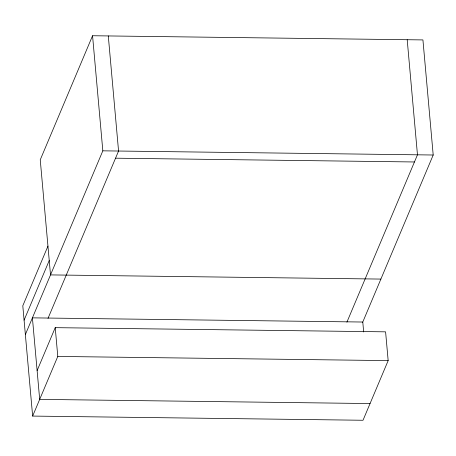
<?xml version="1.0" encoding="UTF-8"?>
<svg xmlns="http://www.w3.org/2000/svg" width="456" height="456" viewBox="0 0 456 456"><rect width="100%" height="100%" fill="white"/><g stroke="black" fill="none" stroke-linecap="round" stroke-linejoin="round"><path stroke-width="0.68" d="M362.645 322.346L433.2 155.011L422.929 39.923L92.557 35.739L40.248 159.811L50.519 274.905L380.891 279.083M47.948 246.132L22.8 305.782L32.644 416.077L363.016 420.261L388.164 360.61L385.594 331.837L55.227 327.659L37.118 370.603M24.082 320.169L49.237 260.518M25.371 334.556L102.828 150.833L92.557 35.739M48.011 318.368L118.56 151.033L108.289 35.938M32.644 416.077L57.792 356.432L55.227 327.659M346.913 322.147L417.468 154.812L407.197 39.723M102.828 150.833L433.2 155.011M115.545 158.192L414.453 161.971M57.792 356.432L388.164 360.61M370.055 403.554L39.683 399.376L32.41 317.855L362.782 322.033L363.666 331.957"/></g></svg>
